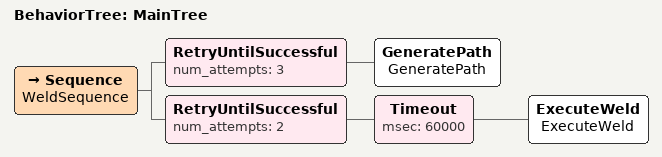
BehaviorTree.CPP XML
<root BTCPP_format="4">
    <BehaviorTree ID="MainTree">
        <Sequence name="WeldSequence">

            <RetryUntilSuccessful num_attempts="3">
                <GeneratePath name="GeneratePath"/>
            </RetryUntilSuccessful>

            <RetryUntilSuccessful num_attempts="2">
                <Timeout msec="60000">
                    <ExecuteWeld name="ExecuteWeld"/>
                </Timeout>
            </RetryUntilSuccessful>

        </Sequence>
    </BehaviorTree>
</root>
